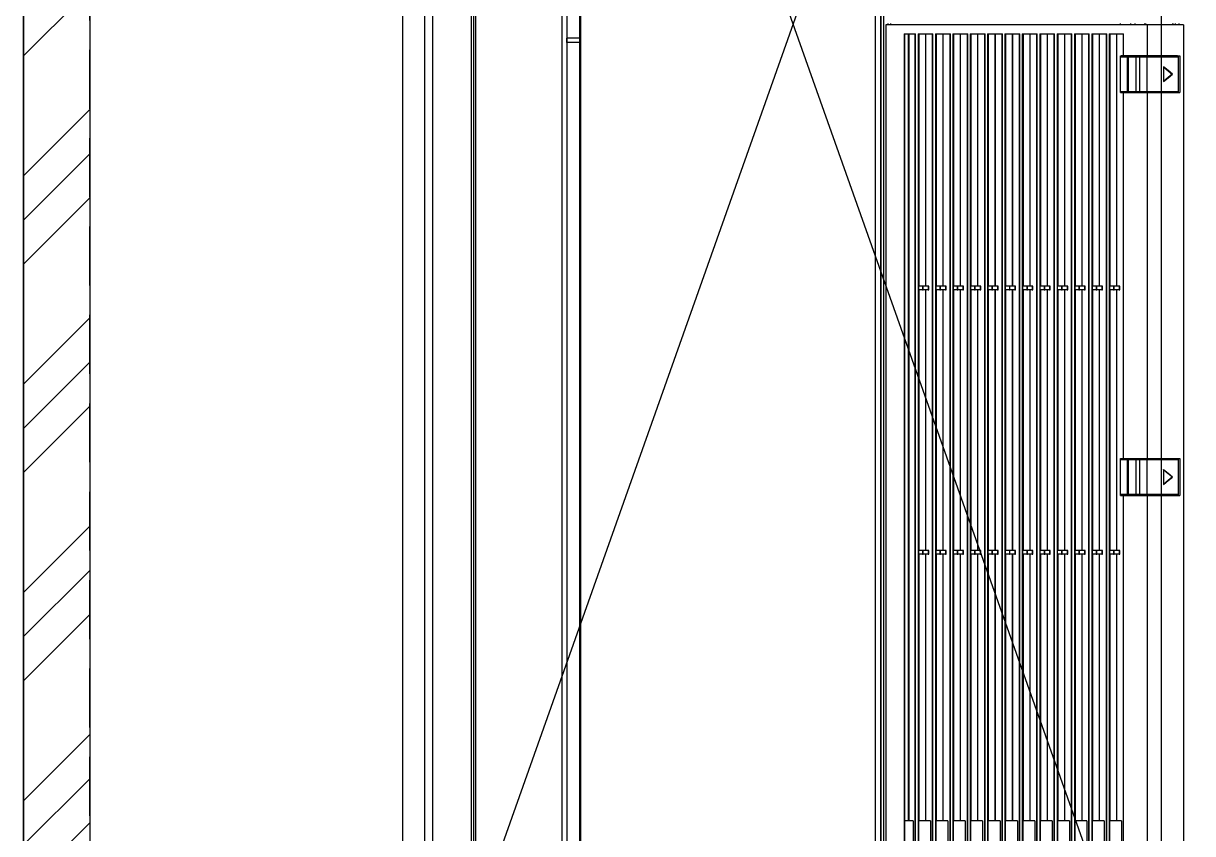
# Model space of a CAD drawing. Header units: inches. Extents: x 47110 to 276445, y 19043 to 183074.
# Drawn here: x 136677 to 137471, y 133667 to 134217 of the extents above; entities that cross this region are included whole.
import ezdxf

# ---------------------------------------------------------------- set-up
doc = ezdxf.new("R2010")
doc.units = ezdxf.units.IN
doc.header["$LTSCALE"] = 50
doc.header["$MEASUREMENT"] = 0
doc.linetypes.add('DH-HID2', pattern=[1.2, 0.8, -0.4])
for name, color, linetype in [('3.기호.계단선', 30, 'Continuous'), ('_0', 7, 'Continuous'), ('FU-FURM', 251, 'DH-HID2'), ('도면층4', 4, 'Continuous')]:
    doc.layers.add(name, color=color, linetype=linetype)
doc.layers.add('purge', color=190, linetype='Continuous', plot=False)

# ---------------------------------------------------------------- blocks, each defined once
blk = doc.blocks.new('fffsere')
at = {"layer": '도면층4'}
blk.add_line((52146.06, 27938.68), (52146.06, 24208.68), dxfattribs=at)
blk = doc.blocks.new('SDFSFDSF')
at = {"color": 8}
for p, q in [((322329.32, 79091.79), (322329.32, 79705.79)), ((322379.26, 79700.79), (322379.26, 79632.29)), ((322379.74, 79097.79), (322379.74, 79700.79)), ((322381.42, 79700.79), (322381.42, 79097.79)), ((322381.87, 79097.79), (322381.87, 79700.79)), ((322383.09, 79632.29), (322383.09, 79700.79)), ((322391.05, 79700.79), (322391.05, 79632.29)), ((322391.53, 79097.79), (322391.53, 79700.79)), ((322393.21, 79700.79), (322393.21, 79097.79)), ((322393.66, 79097.79), (322393.66, 79700.79)), ((322394.88, 79632.29), (322394.88, 79700.79)), ((322402.84, 79700.79), (322402.84, 79632.29)), ((322403.32, 79097.79), (322403.32, 79700.79)), ((322405, 79700.79), (322405, 79097.79)), ((322405.45, 79097.79), (322405.45, 79700.79)), ((322406.67, 79632.29), (322406.67, 79700.79)), ((322414.63, 79700.79), (322414.63, 79632.29)), ((322415.11, 79097.79), (322415.11, 79700.79)), ((322416.79, 79700.79), (322416.79, 79097.79)), ((322417.24, 79097.79), (322417.24, 79700.79)), ((322418.46, 79632.29), (322418.46, 79700.79)), ((322426.42, 79700.79), (322426.42, 79632.29)), ((322426.9, 79097.79), (322426.9, 79700.79)), ((322428.58, 79700.79), (322428.58, 79097.79)), ((322429.04, 79097.79), (322429.04, 79700.79)), ((322430.25, 79632.29), (322430.25, 79700.79)), ((322438.21, 79700.79), (322438.21, 79632.29)), ((322438.69, 79097.79), (322438.69, 79700.79)), ((322440.37, 79700.79), (322440.37, 79097.79)), ((322440.83, 79097.79), (322440.83, 79700.79)), ((322442.04, 79632.29), (322442.04, 79700.79)), ((322450, 79700.79), (322450, 79632.29)), ((322450.48, 79097.79), (322450.48, 79700.79)), ((322452.16, 79700.79), (322452.16, 79097.79)), ((322452.62, 79097.79), (322452.62, 79700.79)), ((322453.83, 79632.29), (322453.83, 79700.79)), ((322461.79, 79700.79), (322461.79, 79632.29)), ((322462.27, 79097.79), (322462.27, 79700.79)), ((322463.95, 79700.79), (322463.95, 79097.79)), ((322464.41, 79097.79), (322464.41, 79700.79)), ((322465.62, 79632.29), (322465.62, 79700.79)), ((322473.58, 79700.79), (322473.58, 79632.29)), ((322474.06, 79097.79), (322474.06, 79700.79)), ((322475.74, 79700.79), (322475.74, 79097.79)), ((322476.2, 79097.79), (322476.2, 79700.79)), ((322477.41, 79632.29), (322477.41, 79700.79)), ((322485.37, 79700.79), (322485.37, 79632.29)), ((322485.85, 79097.79), (322485.85, 79700.79)), ((322487.53, 79700.79), (322487.53, 79097.79)), ((322487.99, 79097.79), (322487.99, 79700.79)), ((322489.2, 79632.29), (322489.2, 79700.79)), ((322497.16, 79700.79), (322497.16, 79632.29)), ((322497.64, 79097.79), (322497.64, 79700.79)), ((322499.32, 79700.79), (322499.32, 79097.79)), ((322499.78, 79097.79), (322499.78, 79700.79)), ((322500.99, 79632.29), (322500.99, 79700.79)), ((322508.95, 79700.79), (322508.95, 79632.29)), ((322509.43, 79097.79), (322509.43, 79700.79)), ((322511.11, 79700.79), (322511.11, 79097.79)), ((322511.57, 79097.79), (322511.57, 79700.79)), ((322512.78, 79632.29), (322512.78, 79700.79)), ((322518.42, 79700.79), (322518.42, 79097.79)), ((322518.9, 79097.79), (322518.9, 79700.79)), ((322531.41, 79091.79), (322531.41, 79705.79)), ((322534.41, 79706.79), (322534.41, 78475.79)), ((322534.99, 78475.79), (322534.99, 79706.79)), ((322538.41, 79706.79), (322538.41, 78475.79)), ((322738.28, 79706.79), (322738.28, 78475.79)), ((322739.32, 78475.79), (322739.32, 79706.79)), ((322747.82, 78479.29), (322747.82, 79703.29)), ((322751.27, 78479.29), (322751.27, 79703.29)), ((322809.64, 79703.29), (322809.64, 78479.29)), ((322811.32, 78479.29), (322811.32, 79703.29)), ((322812.82, 78475.79), (322812.82, 79706.79)), ((322838.9, 79706.79), (322838.9, 78475.79)), ((322859.32, 79706.79), (322859.32, 78475.79)), ((322532.91, 78686.29), (322532.91, 79681.79)), ((322353.95, 79411.29), (322353.95, 79659.79)), ((322369.93, 79659.79), (322369.93, 79411.29)), ((322371.3, 79632.29), (322371.3, 79659.79)), ((322371.3, 79632.29), (322379.26, 79632.29)), ((322374.44, 79632.29), (322374.44, 79451.29)), ((322374.51, 79632.29), (322374.51, 79451.29)), ((322379.26, 79451.29), (322379.26, 79632.29)), ((322383.09, 79632.29), (322391.05, 79632.29)), ((322386.23, 79632.29), (322386.23, 79451.29)), ((322386.3, 79632.29), (322386.3, 79451.29)), ((322391.05, 79451.29), (322391.05, 79632.29)), ((322394.88, 79632.29), (322402.84, 79632.29)), ((322398.02, 79632.29), (322398.02, 79451.29)), ((322398.09, 79632.29), (322398.09, 79451.29)), ((322402.84, 79451.29), (322402.84, 79632.29)), ((322406.67, 79632.29), (322414.63, 79632.29)), ((322409.81, 79632.29), (322409.81, 79451.29)), ((322409.88, 79632.29), (322409.88, 79451.29)), ((322414.63, 79451.29), (322414.63, 79632.29)), ((322418.46, 79632.29), (322426.42, 79632.29)), ((322421.6, 79632.29), (322421.6, 79451.29)), ((322421.67, 79632.29), (322421.67, 79451.29)), ((322426.42, 79451.29), (322426.42, 79632.29)), ((322430.25, 79632.29), (322438.21, 79632.29)), ((322433.4, 79632.29), (322433.4, 79451.29)), ((322433.46, 79632.29), (322433.46, 79451.29)), ((322438.21, 79451.29), (322438.21, 79632.29)), ((322442.04, 79632.29), (322450, 79632.29)), ((322445.19, 79632.29), (322445.19, 79451.29)), ((322445.25, 79632.29), (322445.25, 79451.29)), ((322450, 79451.29), (322450, 79632.29)), ((322453.83, 79632.29), (322461.79, 79632.29)), ((322456.98, 79632.29), (322456.98, 79451.29)), ((322457.04, 79632.29), (322457.04, 79451.29)), ((322461.79, 79451.29), (322461.79, 79632.29)), ((322465.62, 79632.29), (322473.58, 79632.29)), ((322468.77, 79632.29), (322468.77, 79451.29)), ((322468.83, 79632.29), (322468.83, 79451.29)), ((322473.58, 79451.29), (322473.58, 79632.29)), ((322477.41, 79632.29), (322485.37, 79632.29)), ((322480.56, 79632.29), (322480.56, 79451.29)), ((322480.62, 79632.29), (322480.62, 79451.29)), ((322485.37, 79451.29), (322485.37, 79632.29)), ((322489.2, 79632.29), (322497.16, 79632.29)), ((322492.35, 79632.29), (322492.35, 79451.29)), ((322492.41, 79632.29), (322492.41, 79451.29)), ((322497.16, 79451.29), (322497.16, 79632.29)), ((322500.99, 79632.29), (322508.95, 79632.29)), ((322504.14, 79632.29), (322504.14, 79451.29)), ((322504.2, 79632.29), (322504.2, 79451.29)), ((322508.95, 79451.29), (322508.95, 79632.29)), ((322512.78, 79632.29), (322518.42, 79632.29)), ((322515.46, 79632.29), (322515.46, 79097.79)), ((322516.28, 79097.79), (322516.28, 79632.29)), ((322372.51, 79451.29), (322372.51, 79448.79)), ((322372.7, 79451.29), (322372.51, 79451.29)), ((322372.51, 79448.79), (322372.7, 79448.79)), ((322372.97, 79451.29), (322372.7, 79451.29)), ((322372.7, 79448.79), (322372.97, 79448.79)), ((322372.97, 79448.79), (322372.97, 79451.29)), ((322372.97, 79451.29), (322376.32, 79451.29)), ((322372.97, 79448.79), (322376.32, 79448.79)), ((322374.44, 79448.79), (322374.44, 79271.79)), ((322374.51, 79448.79), (322374.51, 79271.79)), ((322376.32, 79451.29), (322376.32, 79448.79)), ((322376.56, 79451.29), (322376.32, 79451.29)), ((322376.32, 79448.79), (322376.56, 79448.79)), ((322376.73, 79451.29), (322376.56, 79451.29)), ((322376.56, 79448.79), (322376.73, 79448.79)), ((322376.73, 79448.79), (322376.73, 79451.29)), ((322376.73, 79451.29), (322379.32, 79451.29)), ((322376.73, 79448.79), (322379.32, 79448.79)), ((322379.26, 79271.79), (322379.26, 79448.79)), ((322379.32, 79451.29), (322379.32, 79448.79)), ((322384.3, 79451.29), (322384.3, 79448.79)), ((322384.49, 79451.29), (322384.3, 79451.29)), ((322384.3, 79448.79), (322384.49, 79448.79)), ((322384.76, 79451.29), (322384.49, 79451.29)), ((322384.49, 79448.79), (322384.76, 79448.79)), ((322384.76, 79448.79), (322384.76, 79451.29)), ((322384.76, 79451.29), (322388.11, 79451.29)), ((322384.76, 79448.79), (322388.11, 79448.79)), ((322386.23, 79448.79), (322386.23, 79271.79)), ((322386.3, 79448.79), (322386.3, 79271.79)), ((322388.11, 79451.29), (322388.11, 79448.79)), ((322388.35, 79451.29), (322388.11, 79451.29)), ((322388.11, 79448.79), (322388.35, 79448.79)), ((322388.52, 79451.29), (322388.35, 79451.29)), ((322388.35, 79448.79), (322388.52, 79448.79)), ((322388.52, 79451.29), (322391.11, 79451.29)), ((322388.52, 79448.79), (322388.52, 79451.29)), ((322388.52, 79448.79), (322391.11, 79448.79)), ((322391.05, 79271.79), (322391.05, 79448.79)), ((322391.11, 79451.29), (322391.11, 79448.79)), ((322396.09, 79451.29), (322396.09, 79448.79)), ((322396.28, 79451.29), (322396.09, 79451.29)), ((322396.09, 79448.79), (322396.28, 79448.79)), ((322396.55, 79451.29), (322396.28, 79451.29)), ((322396.28, 79448.79), (322396.55, 79448.79)), ((322396.55, 79448.79), (322396.55, 79451.29)), ((322396.55, 79451.29), (322399.9, 79451.29)), ((322396.55, 79448.79), (322399.9, 79448.79)), ((322398.02, 79448.79), (322398.02, 79271.79)), ((322398.09, 79448.79), (322398.09, 79271.79)), ((322399.9, 79451.29), (322399.9, 79448.79)), ((322400.14, 79451.29), (322399.9, 79451.29)), ((322399.9, 79448.79), (322400.14, 79448.79)), ((322400.31, 79451.29), (322400.14, 79451.29)), ((322400.14, 79448.79), (322400.31, 79448.79)), ((322400.31, 79451.29), (322402.9, 79451.29)), ((322400.31, 79448.79), (322400.31, 79451.29)), ((322400.31, 79448.79), (322402.9, 79448.79)), ((322402.84, 79271.79), (322402.84, 79448.79)), ((322402.9, 79451.29), (322402.9, 79448.79)), ((322407.88, 79451.29), (322407.88, 79448.79)), ((322408.07, 79451.29), (322407.88, 79451.29)), ((322407.88, 79448.79), (322408.07, 79448.79)), ((322408.34, 79451.29), (322408.07, 79451.29)), ((322408.07, 79448.79), (322408.34, 79448.79)), ((322408.34, 79448.79), (322408.34, 79451.29)), ((322408.34, 79451.29), (322411.69, 79451.29)), ((322408.34, 79448.79), (322411.69, 79448.79)), ((322409.81, 79448.79), (322409.81, 79271.79)), ((322409.88, 79448.79), (322409.88, 79271.79)), ((322411.69, 79451.29), (322411.69, 79448.79)), ((322411.93, 79451.29), (322411.69, 79451.29)), ((322411.69, 79448.79), (322411.93, 79448.79)), ((322412.1, 79451.29), (322411.93, 79451.29)), ((322411.93, 79448.79), (322412.1, 79448.79)), ((322412.1, 79451.29), (322414.69, 79451.29)), ((322412.1, 79448.79), (322412.1, 79451.29)), ((322412.1, 79448.79), (322414.69, 79448.79)), ((322414.63, 79271.79), (322414.63, 79448.79)), ((322414.69, 79451.29), (322414.69, 79448.79)), ((322419.67, 79451.29), (322419.67, 79448.79)), ((322419.86, 79451.29), (322419.67, 79451.29)), ((322419.67, 79448.79), (322419.86, 79448.79)), ((322420.13, 79451.29), (322419.86, 79451.29)), ((322419.86, 79448.79), (322420.13, 79448.79)), ((322420.13, 79448.79), (322420.13, 79451.29)), ((322420.13, 79451.29), (322423.48, 79451.29)), ((322420.13, 79448.79), (322423.48, 79448.79)), ((322421.6, 79448.79), (322421.6, 79271.79)), ((322421.67, 79448.79), (322421.67, 79271.79)), ((322423.48, 79451.29), (322423.48, 79448.79)), ((322423.72, 79451.29), (322423.48, 79451.29)), ((322423.48, 79448.79), (322423.72, 79448.79)), ((322423.89, 79451.29), (322423.72, 79451.29)), ((322423.72, 79448.79), (322423.89, 79448.79)), ((322423.89, 79451.29), (322426.48, 79451.29)), ((322423.89, 79448.79), (322423.89, 79451.29)), ((322423.89, 79448.79), (322426.48, 79448.79)), ((322426.42, 79271.79), (322426.42, 79448.79)), ((322426.48, 79451.29), (322426.48, 79448.79)), ((322431.46, 79451.29), (322431.46, 79448.79)), ((322431.65, 79451.29), (322431.46, 79451.29)), ((322431.46, 79448.79), (322431.65, 79448.79)), ((322431.92, 79451.29), (322431.65, 79451.29)), ((322431.65, 79448.79), (322431.92, 79448.79)), ((322431.92, 79448.79), (322431.92, 79451.29)), ((322431.92, 79451.29), (322435.27, 79451.29)), ((322431.92, 79448.79), (322435.27, 79448.79)), ((322433.4, 79448.79), (322433.4, 79271.79)), ((322433.46, 79448.79), (322433.46, 79271.79)), ((322435.27, 79451.29), (322435.27, 79448.79)), ((322435.51, 79451.29), (322435.27, 79451.29)), ((322435.27, 79448.79), (322435.51, 79448.79)), ((322435.68, 79451.29), (322435.51, 79451.29)), ((322435.51, 79448.79), (322435.68, 79448.79)), ((322435.68, 79451.29), (322438.27, 79451.29)), ((322435.68, 79448.79), (322435.68, 79451.29)), ((322435.68, 79448.79), (322438.27, 79448.79)), ((322438.21, 79271.79), (322438.21, 79448.79)), ((322438.27, 79451.29), (322438.27, 79448.79)), ((322443.25, 79451.29), (322443.25, 79448.79)), ((322443.44, 79451.29), (322443.25, 79451.29)), ((322443.25, 79448.79), (322443.44, 79448.79)), ((322443.71, 79451.29), (322443.44, 79451.29)), ((322443.44, 79448.79), (322443.71, 79448.79)), ((322443.71, 79448.79), (322443.71, 79451.29)), ((322443.71, 79451.29), (322447.06, 79451.29)), ((322443.71, 79448.79), (322447.06, 79448.79)), ((322445.19, 79448.79), (322445.19, 79271.79)), ((322445.25, 79448.79), (322445.25, 79271.79)), ((322447.06, 79451.29), (322447.06, 79448.79)), ((322447.3, 79451.29), (322447.06, 79451.29)), ((322447.06, 79448.79), (322447.3, 79448.79)), ((322447.47, 79451.29), (322447.3, 79451.29)), ((322447.3, 79448.79), (322447.47, 79448.79)), ((322447.47, 79451.29), (322450.06, 79451.29)), ((322447.47, 79448.79), (322447.47, 79451.29)), ((322447.47, 79448.79), (322450.06, 79448.79)), ((322450, 79271.79), (322450, 79448.79)), ((322450.06, 79451.29), (322450.06, 79448.79)), ((322455.04, 79451.29), (322455.04, 79448.79)), ((322455.23, 79451.29), (322455.04, 79451.29)), ((322455.04, 79448.79), (322455.23, 79448.79)), ((322455.5, 79451.29), (322455.23, 79451.29)), ((322455.23, 79448.79), (322455.5, 79448.79)), ((322455.5, 79448.79), (322455.5, 79451.29)), ((322455.5, 79451.29), (322458.85, 79451.29)), ((322455.5, 79448.79), (322458.85, 79448.79)), ((322456.98, 79448.79), (322456.98, 79271.79)), ((322457.04, 79448.79), (322457.04, 79271.79)), ((322458.85, 79451.29), (322458.85, 79448.79)), ((322459.09, 79451.29), (322458.85, 79451.29)), ((322458.85, 79448.79), (322459.09, 79448.79)), ((322459.27, 79451.29), (322459.09, 79451.29)), ((322459.09, 79448.79), (322459.27, 79448.79)), ((322459.27, 79451.29), (322461.85, 79451.29)), ((322459.27, 79448.79), (322459.27, 79451.29)), ((322459.27, 79448.79), (322461.85, 79448.79)), ((322461.79, 79271.79), (322461.79, 79448.79)), ((322461.85, 79451.29), (322461.85, 79448.79)), ((322466.83, 79451.29), (322466.83, 79448.79)), ((322467.02, 79451.29), (322466.83, 79451.29)), ((322466.83, 79448.79), (322467.02, 79448.79)), ((322467.29, 79451.29), (322467.02, 79451.29)), ((322467.02, 79448.79), (322467.29, 79448.79)), ((322467.29, 79448.79), (322467.29, 79451.29)), ((322467.29, 79451.29), (322470.64, 79451.29)), ((322467.29, 79448.79), (322470.64, 79448.79)), ((322468.77, 79448.79), (322468.77, 79271.79)), ((322468.83, 79448.79), (322468.83, 79271.79)), ((322470.64, 79451.29), (322470.64, 79448.79)), ((322470.88, 79451.29), (322470.64, 79451.29)), ((322470.64, 79448.79), (322470.88, 79448.79)), ((322471.06, 79451.29), (322470.88, 79451.29)), ((322470.88, 79448.79), (322471.06, 79448.79)), ((322471.06, 79448.79), (322471.06, 79451.29)), ((322471.06, 79451.29), (322473.64, 79451.29)), ((322471.06, 79448.79), (322473.64, 79448.79)), ((322473.58, 79271.79), (322473.58, 79448.79)), ((322473.64, 79451.29), (322473.64, 79448.79)), ((322478.62, 79451.29), (322478.62, 79448.79)), ((322478.82, 79451.29), (322478.62, 79451.29)), ((322478.62, 79448.79), (322478.82, 79448.79)), ((322479.08, 79451.29), (322478.82, 79451.29)), ((322478.82, 79448.79), (322479.08, 79448.79)), ((322479.08, 79448.79), (322479.08, 79451.29)), ((322479.08, 79451.29), (322482.43, 79451.29)), ((322479.08, 79448.79), (322482.43, 79448.79)), ((322480.56, 79448.79), (322480.56, 79271.79)), ((322480.62, 79448.79), (322480.62, 79271.79)), ((322482.43, 79451.29), (322482.43, 79448.79)), ((322482.67, 79451.29), (322482.43, 79451.29)), ((322482.43, 79448.79), (322482.67, 79448.79)), ((322482.85, 79451.29), (322482.67, 79451.29)), ((322482.67, 79448.79), (322482.85, 79448.79)), ((322482.85, 79448.79), (322482.85, 79451.29)), ((322482.85, 79451.29), (322485.44, 79451.29)), ((322482.85, 79448.79), (322485.44, 79448.79)), ((322485.37, 79271.79), (322485.37, 79448.79)), ((322485.44, 79451.29), (322485.44, 79448.79)), ((322490.41, 79451.29), (322490.41, 79448.79)), ((322490.61, 79451.29), (322490.41, 79451.29)), ((322490.41, 79448.79), (322490.61, 79448.79)), ((322490.87, 79451.29), (322490.61, 79451.29)), ((322490.61, 79448.79), (322490.87, 79448.79)), ((322490.87, 79448.79), (322490.87, 79451.29)), ((322490.87, 79451.29), (322494.22, 79451.29)), ((322490.87, 79448.79), (322494.22, 79448.79)), ((322492.35, 79448.79), (322492.35, 79271.79)), ((322492.41, 79448.79), (322492.41, 79271.79)), ((322494.22, 79451.29), (322494.22, 79448.79)), ((322494.46, 79451.29), (322494.22, 79451.29)), ((322494.22, 79448.79), (322494.46, 79448.79)), ((322494.64, 79451.29), (322494.46, 79451.29)), ((322494.46, 79448.79), (322494.64, 79448.79)), ((322494.64, 79451.29), (322497.23, 79451.29)), ((322494.64, 79448.79), (322494.64, 79451.29)), ((322494.64, 79448.79), (322497.23, 79448.79)), ((322497.16, 79271.79), (322497.16, 79448.79)), ((322497.23, 79451.29), (322497.23, 79448.79)), ((322502.2, 79451.29), (322502.2, 79448.79)), ((322502.4, 79451.29), (322502.2, 79451.29)), ((322502.2, 79448.79), (322502.4, 79448.79)), ((322502.66, 79451.29), (322502.4, 79451.29)), ((322502.4, 79448.79), (322502.66, 79448.79)), ((322502.66, 79448.79), (322502.66, 79451.29)), ((322502.66, 79451.29), (322506.01, 79451.29)), ((322502.66, 79448.79), (322506.01, 79448.79)), ((322504.14, 79448.79), (322504.14, 79271.79)), ((322504.2, 79448.79), (322504.2, 79271.79)), ((322506.01, 79451.29), (322506.01, 79448.79)), ((322506.25, 79451.29), (322506.01, 79451.29)), ((322506.01, 79448.79), (322506.25, 79448.79)), ((322506.43, 79451.29), (322506.25, 79451.29)), ((322506.25, 79448.79), (322506.43, 79448.79)), ((322506.43, 79448.79), (322506.43, 79451.29)), ((322506.43, 79451.29), (322509.02, 79451.29)), ((322506.43, 79448.79), (322509.02, 79448.79)), ((322508.95, 79271.79), (322508.95, 79448.79)), ((322509.02, 79451.29), (322509.02, 79448.79)), ((322331.74, 79386.29), (322331.74, 79411.29)), ((322334.64, 79411.29), (322331.74, 79411.29)), ((322332.74, 79410.69), (322332.74, 79386.89)), ((322332.74, 79410.69), (322332.77, 79410.69)), ((322332.77, 79410.69), (322332.87, 79410.69)), ((322332.87, 79410.69), (322332.98, 79411.04)), ((322332.87, 79386.89), (322332.87, 79410.69)), ((322332.87, 79410.69), (322335.72, 79410.69)), ((322332.98, 79411.04), (322333.24, 79411.19)), ((322336.05, 79411.19), (322333.24, 79411.19)), ((322337.96, 79411.29), (322334.64, 79411.29)), ((322335.72, 79410.69), (322338.92, 79410.69)), ((322339.19, 79411.19), (322336.05, 79411.19)), ((322341.63, 79411.29), (322337.96, 79411.29)), ((322338.92, 79410.69), (322342.41, 79410.69)), ((322342.62, 79411.19), (322339.19, 79411.19)), ((322345.57, 79411.29), (322341.63, 79411.29)), ((322342.41, 79410.69), (322346.12, 79410.69)), ((322346.27, 79411.19), (322342.62, 79411.19)), ((322345.19, 79411.19), (322345.29, 79411.29)), ((322349.71, 79411.29), (322345.57, 79411.29)), ((322346.12, 79410.69), (322349.99, 79410.69)), ((322350.08, 79411.19), (322346.27, 79411.19)), ((322347.59, 79411.29), (322347.59, 79411.19)), ((322353.95, 79411.29), (322349.71, 79411.29)), ((322349.99, 79410.69), (322353.95, 79410.69)), ((322353.97, 79411.19), (322350.08, 79411.19)), ((322352.59, 79411.19), (322352.59, 79411.29)), ((322369.93, 79411.29), (322353.95, 79411.29)), ((322353.95, 79410.69), (322353.96, 79411.04)), ((322353.95, 79410.69), (322353.95, 79386.89)), ((322353.95, 79410.69), (322356.03, 79410.69)), ((322353.96, 79411.04), (322353.97, 79411.19)), ((322355.7, 79411.19), (322353.97, 79411.19)), ((322354.59, 79411.29), (322354.59, 79411.19)), ((322357.25, 79411.19), (322355.7, 79411.19)), ((322356.03, 79410.69), (322357.76, 79410.69)), ((322358.5, 79411.19), (322357.25, 79411.19)), ((322357.76, 79410.69), (322358.86, 79410.69)), ((322359.33, 79411.19), (322358.5, 79411.19)), ((322358.86, 79410.69), (322359, 79411.04)), ((322358.86, 79410.69), (322358.86, 79386.89)), ((322358.86, 79410.69), (322359.96, 79410.69)), ((322359, 79411.04), (322359.33, 79411.19)), ((322360.25, 79411.19), (322359.33, 79411.19)), ((322359.96, 79410.69), (322361.68, 79410.69)), ((322361.68, 79411.19), (322360.25, 79411.19)), ((322366.6, 79411.19), (322361.68, 79411.19)), ((322361.68, 79411.19), (322361.68, 79411.04)), ((322361.68, 79411.04), (322361.68, 79410.69)), ((322361.68, 79386.89), (322361.68, 79410.69)), ((322361.68, 79410.69), (322366.6, 79410.69)), ((322366.85, 79411.19), (322366.6, 79411.19)), ((322366.6, 79411.19), (322366.6, 79411.04)), ((322366.6, 79411.04), (322366.6, 79410.69)), ((322366.6, 79410.69), (322366.6, 79386.89)), ((322366.6, 79410.69), (322367.11, 79410.69)), ((322367.04, 79411.19), (322366.85, 79411.19)), ((322371.51, 79411.19), (322367.04, 79411.19)), ((322367.04, 79411.19), (322367.35, 79411.04)), ((322367.11, 79410.69), (322367.47, 79410.69)), ((322367.35, 79411.04), (322367.47, 79410.69)), ((322367.47, 79386.89), (322367.47, 79410.69)), ((322367.47, 79410.69), (322372.09, 79410.69)), ((322372.09, 79411.29), (322369.93, 79411.29)), ((322371.92, 79411.04), (322371.51, 79411.19)), ((322372.09, 79410.69), (322371.92, 79411.04)), ((322372.09, 79411.29), (322372.09, 79386.29)), ((322372.09, 79410.69), (322372.09, 79386.89)), ((322339.72, 79401.19), (322336.83, 79398.79)), ((322336.93, 79398.79), (322339.71, 79401.1)), ((322339.71, 79401.1), (322342.69, 79403.58)), ((322342.81, 79403.77), (322339.72, 79401.19)), ((322342.69, 79403.58), (322342.69, 79403.59)), ((322342.69, 79403.59), (322342.7, 79403.59)), ((322342.69, 79403.58), (322342.69, 79394)), ((322342.69, 79403.58), (322342.69, 79403.58)), ((322342.69, 79403.58), (322342.69, 79403.58)), ((322342.7, 79403.59), (322342.72, 79403.65)), ((322342.72, 79403.65), (322342.75, 79403.7)), ((322342.75, 79403.7), (322342.77, 79403.73)), ((322342.77, 79403.73), (322342.79, 79403.75)), ((322342.79, 79403.75), (322342.8, 79403.76)), ((322342.8, 79403.76), (322342.81, 79403.77)), ((322342.83, 79403.79), (322342.81, 79403.77)), ((322342.83, 79393.79), (322342.83, 79403.79)), ((322336.83, 79398.79), (322339.72, 79396.38)), ((322336.83, 79398.79), (322336.83, 79398.79)), ((322336.83, 79398.79), (322336.84, 79398.79)), ((322336.84, 79398.79), (322336.85, 79398.79)), ((322336.85, 79398.79), (322336.87, 79398.79)), ((322336.87, 79398.79), (322336.89, 79398.79)), ((322336.89, 79398.79), (322336.92, 79398.79)), ((322336.92, 79398.79), (322336.92, 79398.79)), ((322336.92, 79398.79), (322336.93, 79398.79)), ((322339.71, 79396.47), (322336.93, 79398.79)), ((322342.69, 79394), (322339.71, 79396.47)), ((322339.72, 79396.38), (322342.81, 79393.81)), ((322342.69, 79393.99), (322342.69, 79394)), ((322342.69, 79394), (322342.69, 79394)), ((322342.69, 79394), (322342.69, 79394)), ((322342.7, 79393.98), (322342.69, 79393.99)), ((322342.72, 79393.93), (322342.7, 79393.98)), ((322342.75, 79393.88), (322342.72, 79393.93)), ((322342.77, 79393.85), (322342.75, 79393.88)), ((322342.79, 79393.83), (322342.77, 79393.85)), ((322342.8, 79393.82), (322342.79, 79393.83)), ((322342.81, 79393.81), (322342.8, 79393.82)), ((322342.81, 79393.81), (322342.83, 79393.79)), ((322334.64, 79386.29), (322331.74, 79386.29)), ((322332.77, 79386.89), (322332.74, 79386.89)), ((322332.87, 79386.89), (322332.77, 79386.89)), ((322335.72, 79386.89), (322332.87, 79386.89)), ((322332.98, 79386.54), (322332.87, 79386.89)), ((322333.24, 79386.39), (322332.98, 79386.54)), ((322333.24, 79386.39), (322336.05, 79386.39)), ((322337.96, 79386.29), (322334.64, 79386.29)), ((322338.92, 79386.89), (322335.72, 79386.89)), ((322336.05, 79386.39), (322339.19, 79386.39)), ((322341.63, 79386.29), (322337.96, 79386.29)), ((322342.41, 79386.89), (322338.92, 79386.89)), ((322339.19, 79386.39), (322342.62, 79386.39)), ((322345.57, 79386.29), (322341.63, 79386.29)), ((322346.12, 79386.89), (322342.41, 79386.89)), ((322342.62, 79386.39), (322346.27, 79386.39)), ((322345.19, 79386.39), (322345.29, 79386.29)), ((322349.71, 79386.29), (322345.57, 79386.29)), ((322349.99, 79386.89), (322346.12, 79386.89)), ((322346.27, 79386.39), (322350.08, 79386.39)), ((322347.59, 79386.29), (322347.59, 79386.39)), ((322353.95, 79386.29), (322349.71, 79386.29)), ((322353.95, 79386.89), (322349.99, 79386.89)), ((322350.08, 79386.39), (322353.97, 79386.39)), ((322352.59, 79386.39), (322352.59, 79386.29)), ((322356.03, 79386.89), (322353.95, 79386.89)), ((322353.96, 79386.54), (322353.95, 79386.89)), ((322353.95, 79137.79), (322353.95, 79386.29)), ((322369.93, 79386.29), (322353.95, 79386.29)), ((322353.97, 79386.39), (322353.96, 79386.54)), ((322353.97, 79386.39), (322355.7, 79386.39)), ((322354.59, 79386.29), (322354.59, 79386.39)), ((322355.7, 79386.39), (322357.25, 79386.39)), ((322357.76, 79386.89), (322356.03, 79386.89)), ((322357.25, 79386.39), (322358.5, 79386.39)), ((322358.86, 79386.89), (322357.76, 79386.89)), ((322358.5, 79386.39), (322359.33, 79386.39)), ((322359.96, 79386.89), (322358.86, 79386.89)), ((322359, 79386.54), (322358.86, 79386.89)), ((322359.33, 79386.39), (322359, 79386.54)), ((322359.33, 79386.39), (322360.25, 79386.39)), ((322361.68, 79386.89), (322359.96, 79386.89)), ((322360.25, 79386.39), (322361.68, 79386.39)), ((322366.6, 79386.89), (322361.68, 79386.89)), ((322361.68, 79386.89), (322361.68, 79386.54)), ((322361.68, 79386.54), (322361.68, 79386.39)), ((322361.68, 79386.39), (322366.6, 79386.39)), ((322367.11, 79386.89), (322366.6, 79386.89)), ((322366.6, 79386.89), (322366.6, 79386.54)), ((322366.6, 79386.54), (322366.6, 79386.39)), ((322366.6, 79386.39), (322366.85, 79386.39)), ((322366.85, 79386.39), (322367.04, 79386.39)), ((322367.35, 79386.54), (322367.04, 79386.39)), ((322367.04, 79386.39), (322371.51, 79386.39)), ((322367.47, 79386.89), (322367.11, 79386.89)), ((322367.47, 79386.89), (322367.35, 79386.54)), ((322372.09, 79386.89), (322367.47, 79386.89)), ((322372.09, 79386.29), (322369.93, 79386.29)), ((322369.93, 79386.29), (322369.93, 79137.79)), ((322371.51, 79386.39), (322371.92, 79386.54)), ((322371.92, 79386.54), (322372.09, 79386.89)), ((322372.51, 79271.79), (322372.51, 79269.29)), ((322372.7, 79271.79), (322372.51, 79271.79)), ((322372.51, 79269.29), (322372.7, 79269.29)), ((322372.97, 79271.79), (322372.7, 79271.79)), ((322372.7, 79269.29), (322372.97, 79269.29)), ((322372.97, 79269.29), (322372.97, 79271.79)), ((322372.97, 79271.79), (322376.32, 79271.79)), ((322372.97, 79269.29), (322376.32, 79269.29)), ((322374.44, 79269.29), (322374.44, 79097.79)), ((322374.51, 79269.29), (322374.51, 79097.79)), ((322376.32, 79271.79), (322376.32, 79269.29)), ((322376.56, 79271.79), (322376.32, 79271.79)), ((322376.32, 79269.29), (322376.56, 79269.29)), ((322376.73, 79271.79), (322376.56, 79271.79)), ((322376.56, 79269.29), (322376.73, 79269.29)), ((322376.73, 79269.29), (322376.73, 79271.79)), ((322376.73, 79271.79), (322379.32, 79271.79)), ((322376.73, 79269.29), (322379.32, 79269.29)), ((322379.26, 79097.79), (322379.26, 79269.29)), ((322379.32, 79271.79), (322379.32, 79269.29)), ((322384.3, 79271.79), (322384.3, 79269.29)), ((322384.49, 79271.79), (322384.3, 79271.79)), ((322384.3, 79269.29), (322384.49, 79269.29)), ((322384.76, 79271.79), (322384.49, 79271.79)), ((322384.49, 79269.29), (322384.76, 79269.29)), ((322384.76, 79269.29), (322384.76, 79271.79)), ((322384.76, 79271.79), (322388.11, 79271.79)), ((322384.76, 79269.29), (322388.11, 79269.29)), ((322386.23, 79269.29), (322386.23, 79097.79)), ((322386.3, 79269.29), (322386.3, 79097.79)), ((322388.11, 79271.79), (322388.11, 79269.29)), ((322388.35, 79271.79), (322388.11, 79271.79)), ((322388.11, 79269.29), (322388.35, 79269.29)), ((322388.52, 79271.79), (322388.35, 79271.79)), ((322388.35, 79269.29), (322388.52, 79269.29)), ((322388.52, 79271.79), (322391.11, 79271.79)), ((322388.52, 79269.29), (322388.52, 79271.79)), ((322388.52, 79269.29), (322391.11, 79269.29)), ((322391.05, 79097.79), (322391.05, 79269.29)), ((322391.11, 79271.79), (322391.11, 79269.29)), ((322396.09, 79271.79), (322396.09, 79269.29)), ((322396.28, 79271.79), (322396.09, 79271.79)), ((322396.09, 79269.29), (322396.28, 79269.29)), ((322396.55, 79271.79), (322396.28, 79271.79)), ((322396.28, 79269.29), (322396.55, 79269.29)), ((322396.55, 79269.29), (322396.55, 79271.79)), ((322396.55, 79271.79), (322399.9, 79271.79)), ((322396.55, 79269.29), (322399.9, 79269.29)), ((322398.02, 79269.29), (322398.02, 79097.79)), ((322398.09, 79269.29), (322398.09, 79097.79)), ((322399.9, 79271.79), (322399.9, 79269.29)), ((322400.14, 79271.79), (322399.9, 79271.79)), ((322399.9, 79269.29), (322400.14, 79269.29)), ((322400.31, 79271.79), (322400.14, 79271.79)), ((322400.14, 79269.29), (322400.31, 79269.29)), ((322400.31, 79271.79), (322402.9, 79271.79)), ((322400.31, 79269.29), (322400.31, 79271.79)), ((322400.31, 79269.29), (322402.9, 79269.29)), ((322402.84, 79097.79), (322402.84, 79269.29)), ((322402.9, 79271.79), (322402.9, 79269.29)), ((322407.88, 79271.79), (322407.88, 79269.29)), ((322408.07, 79271.79), (322407.88, 79271.79)), ((322407.88, 79269.29), (322408.07, 79269.29)), ((322408.34, 79271.79), (322408.07, 79271.79)), ((322408.07, 79269.29), (322408.34, 79269.29)), ((322408.34, 79269.29), (322408.34, 79271.79)), ((322408.34, 79271.79), (322411.69, 79271.79)), ((322408.34, 79269.29), (322411.69, 79269.29)), ((322409.81, 79269.29), (322409.81, 79097.79)), ((322409.88, 79269.29), (322409.88, 79097.79)), ((322411.69, 79271.79), (322411.69, 79269.29)), ((322411.93, 79271.79), (322411.69, 79271.79)), ((322411.69, 79269.29), (322411.93, 79269.29)), ((322412.1, 79271.79), (322411.93, 79271.79)), ((322411.93, 79269.29), (322412.1, 79269.29)), ((322412.1, 79271.79), (322414.69, 79271.79)), ((322412.1, 79269.29), (322412.1, 79271.79)), ((322412.1, 79269.29), (322414.69, 79269.29)), ((322414.63, 79097.79), (322414.63, 79269.29)), ((322414.69, 79271.79), (322414.69, 79269.29)), ((322419.67, 79271.79), (322419.67, 79269.29)), ((322419.86, 79271.79), (322419.67, 79271.79)), ((322419.67, 79269.29), (322419.86, 79269.29)), ((322420.13, 79271.79), (322419.86, 79271.79)), ((322419.86, 79269.29), (322420.13, 79269.29)), ((322420.13, 79269.29), (322420.13, 79271.79)), ((322420.13, 79271.79), (322423.48, 79271.79)), ((322420.13, 79269.29), (322423.48, 79269.29)), ((322421.6, 79269.29), (322421.6, 79097.79)), ((322421.67, 79269.29), (322421.67, 79097.79)), ((322423.48, 79271.79), (322423.48, 79269.29)), ((322423.72, 79271.79), (322423.48, 79271.79)), ((322423.48, 79269.29), (322423.72, 79269.29)), ((322423.89, 79271.79), (322423.72, 79271.79)), ((322423.72, 79269.29), (322423.89, 79269.29)), ((322423.89, 79269.29), (322423.89, 79271.79)), ((322423.89, 79271.79), (322426.48, 79271.79)), ((322423.89, 79269.29), (322426.48, 79269.29)), ((322426.42, 79097.79), (322426.42, 79269.29)), ((322426.48, 79271.79), (322426.48, 79269.29)), ((322431.46, 79271.79), (322431.46, 79269.29)), ((322431.65, 79271.79), (322431.46, 79271.79)), ((322431.46, 79269.29), (322431.65, 79269.29)), ((322431.92, 79271.79), (322431.65, 79271.79)), ((322431.65, 79269.29), (322431.92, 79269.29)), ((322431.92, 79269.29), (322431.92, 79271.79)), ((322431.92, 79271.79), (322435.27, 79271.79)), ((322431.92, 79269.29), (322435.27, 79269.29)), ((322433.4, 79269.29), (322433.4, 79097.79)), ((322433.46, 79269.29), (322433.46, 79097.79)), ((322435.27, 79271.79), (322435.27, 79269.29)), ((322435.51, 79271.79), (322435.27, 79271.79)), ((322435.27, 79269.29), (322435.51, 79269.29)), ((322435.68, 79271.79), (322435.51, 79271.79)), ((322435.51, 79269.29), (322435.68, 79269.29)), ((322435.68, 79271.79), (322438.27, 79271.79)), ((322435.68, 79269.29), (322435.68, 79271.79)), ((322435.68, 79269.29), (322438.27, 79269.29)), ((322438.21, 79097.79), (322438.21, 79269.29)), ((322438.27, 79271.79), (322438.27, 79269.29)), ((322443.25, 79271.79), (322443.25, 79269.29)), ((322443.44, 79271.79), (322443.25, 79271.79)), ((322443.25, 79269.29), (322443.44, 79269.29)), ((322443.71, 79271.79), (322443.44, 79271.79)), ((322443.44, 79269.29), (322443.71, 79269.29)), ((322443.71, 79269.29), (322443.71, 79271.79)), ((322443.71, 79271.79), (322447.06, 79271.79)), ((322443.71, 79269.29), (322447.06, 79269.29)), ((322445.19, 79269.29), (322445.19, 79097.79)), ((322445.25, 79269.29), (322445.25, 79097.79)), ((322447.06, 79271.79), (322447.06, 79269.29)), ((322447.3, 79271.79), (322447.06, 79271.79)), ((322447.06, 79269.29), (322447.3, 79269.29)), ((322447.47, 79271.79), (322447.3, 79271.79)), ((322447.3, 79269.29), (322447.47, 79269.29)), ((322447.47, 79269.29), (322447.47, 79271.79)), ((322447.47, 79271.79), (322450.06, 79271.79)), ((322447.47, 79269.29), (322450.06, 79269.29)), ((322450, 79097.79), (322450, 79269.29)), ((322450.06, 79271.79), (322450.06, 79269.29)), ((322455.04, 79271.79), (322455.04, 79269.29)), ((322455.23, 79271.79), (322455.04, 79271.79)), ((322455.04, 79269.29), (322455.23, 79269.29)), ((322455.5, 79271.79), (322455.23, 79271.79)), ((322455.23, 79269.29), (322455.5, 79269.29)), ((322455.5, 79269.29), (322455.5, 79271.79)), ((322455.5, 79271.79), (322458.85, 79271.79)), ((322455.5, 79269.29), (322458.85, 79269.29)), ((322456.98, 79269.29), (322456.98, 79097.79)), ((322457.04, 79269.29), (322457.04, 79097.79)), ((322458.85, 79271.79), (322458.85, 79269.29)), ((322459.09, 79271.79), (322458.85, 79271.79)), ((322458.85, 79269.29), (322459.09, 79269.29)), ((322459.27, 79271.79), (322459.09, 79271.79)), ((322459.09, 79269.29), (322459.27, 79269.29)), ((322459.27, 79271.79), (322461.85, 79271.79)), ((322459.27, 79269.29), (322459.27, 79271.79)), ((322459.27, 79269.29), (322461.85, 79269.29)), ((322461.79, 79097.79), (322461.79, 79269.29)), ((322461.85, 79271.79), (322461.85, 79269.29)), ((322466.83, 79271.79), (322466.83, 79269.29)), ((322467.02, 79271.79), (322466.83, 79271.79)), ((322466.83, 79269.29), (322467.02, 79269.29)), ((322467.29, 79271.79), (322467.02, 79271.79)), ((322467.02, 79269.29), (322467.29, 79269.29)), ((322467.29, 79269.29), (322467.29, 79271.79)), ((322467.29, 79271.79), (322470.64, 79271.79)), ((322467.29, 79269.29), (322470.64, 79269.29)), ((322468.77, 79269.29), (322468.77, 79097.79)), ((322468.83, 79269.29), (322468.83, 79097.79)), ((322470.64, 79271.79), (322470.64, 79269.29)), ((322470.88, 79271.79), (322470.64, 79271.79)), ((322470.64, 79269.29), (322470.88, 79269.29)), ((322471.06, 79271.79), (322470.88, 79271.79)), ((322470.88, 79269.29), (322471.06, 79269.29)), ((322471.06, 79271.79), (322473.64, 79271.79)), ((322471.06, 79269.29), (322471.06, 79271.79)), ((322471.06, 79269.29), (322473.64, 79269.29)), ((322473.58, 79097.79), (322473.58, 79269.29)), ((322473.64, 79271.79), (322473.64, 79269.29)), ((322478.62, 79271.79), (322478.62, 79269.29)), ((322478.82, 79271.79), (322478.62, 79271.79)), ((322478.62, 79269.29), (322478.82, 79269.29)), ((322479.08, 79271.79), (322478.82, 79271.79)), ((322478.82, 79269.29), (322479.08, 79269.29)), ((322479.08, 79269.29), (322479.08, 79271.79)), ((322479.08, 79271.79), (322482.43, 79271.79)), ((322479.08, 79269.29), (322482.43, 79269.29)), ((322480.56, 79269.29), (322480.56, 79097.79)), ((322480.62, 79269.29), (322480.62, 79097.79)), ((322482.43, 79271.79), (322482.43, 79269.29)), ((322482.67, 79271.79), (322482.43, 79271.79)), ((322482.43, 79269.29), (322482.67, 79269.29)), ((322482.85, 79271.79), (322482.67, 79271.79)), ((322482.67, 79269.29), (322482.85, 79269.29)), ((322482.85, 79269.29), (322482.85, 79271.79)), ((322482.85, 79271.79), (322485.44, 79271.79)), ((322482.85, 79269.29), (322485.44, 79269.29)), ((322485.37, 79097.79), (322485.37, 79269.29)), ((322485.44, 79271.79), (322485.44, 79269.29)), ((322490.41, 79271.79), (322490.41, 79269.29)), ((322490.61, 79271.79), (322490.41, 79271.79)), ((322490.41, 79269.29), (322490.61, 79269.29)), ((322490.87, 79271.79), (322490.61, 79271.79)), ((322490.61, 79269.29), (322490.87, 79269.29)), ((322490.87, 79269.29), (322490.87, 79271.79)), ((322490.87, 79271.79), (322494.22, 79271.79)), ((322490.87, 79269.29), (322494.22, 79269.29)), ((322492.35, 79269.29), (322492.35, 79097.79)), ((322492.41, 79269.29), (322492.41, 79097.79)), ((322494.22, 79271.79), (322494.22, 79269.29)), ((322494.46, 79271.79), (322494.22, 79271.79)), ((322494.22, 79269.29), (322494.46, 79269.29)), ((322494.64, 79271.79), (322494.46, 79271.79)), ((322494.46, 79269.29), (322494.64, 79269.29)), ((322494.64, 79271.79), (322497.23, 79271.79)), ((322494.64, 79269.29), (322494.64, 79271.79)), ((322494.64, 79269.29), (322497.23, 79269.29)), ((322497.16, 79097.79), (322497.16, 79269.29)), ((322497.23, 79271.79), (322497.23, 79269.29)), ((322502.2, 79271.79), (322502.2, 79269.29)), ((322502.4, 79271.79), (322502.2, 79271.79)), ((322502.2, 79269.29), (322502.4, 79269.29)), ((322502.66, 79271.79), (322502.4, 79271.79)), ((322502.4, 79269.29), (322502.66, 79269.29)), ((322502.66, 79269.29), (322502.66, 79271.79)), ((322502.66, 79271.79), (322506.01, 79271.79)), ((322502.66, 79269.29), (322506.01, 79269.29)), ((322504.14, 79269.29), (322504.14, 79097.79)), ((322504.2, 79269.29), (322504.2, 79097.79)), ((322506.01, 79271.79), (322506.01, 79269.29)), ((322506.25, 79271.79), (322506.01, 79271.79)), ((322506.01, 79269.29), (322506.25, 79269.29)), ((322506.43, 79271.79), (322506.25, 79271.79)), ((322506.25, 79269.29), (322506.43, 79269.29)), ((322506.43, 79269.29), (322506.43, 79271.79)), ((322506.43, 79271.79), (322509.02, 79271.79)), ((322506.43, 79269.29), (322509.02, 79269.29)), ((322508.95, 79097.79), (322508.95, 79269.29)), ((322509.02, 79271.79), (322509.02, 79269.29)), ((322331.74, 79112.79), (322331.74, 79137.79)), ((322334.64, 79137.79), (322331.74, 79137.79)), ((322332.74, 79137.19), (322332.74, 79113.39)), ((322332.74, 79137.19), (322332.77, 79137.19)), ((322332.77, 79137.19), (322332.87, 79137.19)), ((322332.87, 79137.19), (322332.98, 79137.54)), ((322332.87, 79113.39), (322332.87, 79137.19)), ((322332.87, 79137.19), (322335.72, 79137.19)), ((322332.98, 79137.54), (322333.24, 79137.69)), ((322336.05, 79137.69), (322333.24, 79137.69)), ((322337.96, 79137.79), (322334.64, 79137.79)), ((322335.72, 79137.19), (322338.92, 79137.19)), ((322339.19, 79137.69), (322336.05, 79137.69)), ((322341.63, 79137.79), (322337.96, 79137.79)), ((322338.92, 79137.19), (322342.41, 79137.19)), ((322342.62, 79137.69), (322339.19, 79137.69)), ((322345.57, 79137.79), (322341.63, 79137.79)), ((322342.41, 79137.19), (322346.12, 79137.19)), ((322346.27, 79137.69), (322342.62, 79137.69)), ((322345.19, 79137.69), (322345.29, 79137.79)), ((322349.71, 79137.79), (322345.57, 79137.79)), ((322346.12, 79137.19), (322349.99, 79137.19)), ((322350.08, 79137.69), (322346.27, 79137.69)), ((322347.59, 79137.79), (322347.59, 79137.69)), ((322353.95, 79137.79), (322349.71, 79137.79)), ((322349.99, 79137.19), (322353.95, 79137.19)), ((322353.97, 79137.69), (322350.08, 79137.69)), ((322352.59, 79137.69), (322352.59, 79137.79)), ((322369.93, 79137.79), (322353.95, 79137.79)), ((322353.95, 79137.19), (322353.96, 79137.54)), ((322353.95, 79137.19), (322353.95, 79113.39)), ((322353.95, 79137.19), (322356.03, 79137.19)), ((322353.96, 79137.54), (322353.97, 79137.69)), ((322355.7, 79137.69), (322353.97, 79137.69)), ((322354.59, 79137.79), (322354.59, 79137.69)), ((322357.25, 79137.69), (322355.7, 79137.69)), ((322356.03, 79137.19), (322357.76, 79137.19)), ((322358.5, 79137.69), (322357.25, 79137.69)), ((322357.76, 79137.19), (322358.86, 79137.19)), ((322359.33, 79137.69), (322358.5, 79137.69)), ((322358.86, 79137.19), (322359, 79137.54)), ((322358.86, 79137.19), (322358.86, 79113.39)), ((322358.86, 79137.19), (322359.96, 79137.19)), ((322359, 79137.54), (322359.33, 79137.69)), ((322360.25, 79137.69), (322359.33, 79137.69)), ((322359.96, 79137.19), (322361.68, 79137.19)), ((322361.68, 79137.69), (322360.25, 79137.69)), ((322366.6, 79137.69), (322361.68, 79137.69)), ((322361.68, 79137.69), (322361.68, 79137.54)), ((322361.68, 79137.54), (322361.68, 79137.19)), ((322361.68, 79113.39), (322361.68, 79137.19)), ((322361.68, 79137.19), (322366.6, 79137.19)), ((322366.85, 79137.69), (322366.6, 79137.69)), ((322366.6, 79137.69), (322366.6, 79137.54)), ((322366.6, 79137.54), (322366.6, 79137.19)), ((322366.6, 79137.19), (322366.6, 79113.39)), ((322366.6, 79137.19), (322367.11, 79137.19)), ((322367.04, 79137.69), (322366.85, 79137.69)), ((322371.51, 79137.69), (322367.04, 79137.69)), ((322367.04, 79137.69), (322367.35, 79137.54)), ((322367.11, 79137.19), (322367.47, 79137.19)), ((322367.35, 79137.54), (322367.47, 79137.19)), ((322367.47, 79113.39), (322367.47, 79137.19)), ((322367.47, 79137.19), (322372.09, 79137.19)), ((322372.09, 79137.79), (322369.93, 79137.79)), ((322371.92, 79137.54), (322371.51, 79137.69)), ((322372.09, 79137.19), (322371.92, 79137.54)), ((322372.09, 79137.79), (322372.09, 79112.79)), ((322372.09, 79137.19), (322372.09, 79113.39)), ((322339.71, 79127.6), (322342.69, 79130.08)), ((322342.81, 79130.27), (322339.72, 79127.69)), ((322342.69, 79130.08), (322342.69, 79130.09)), ((322342.69, 79130.09), (322342.7, 79130.09)), ((322342.69, 79130.08), (322342.69, 79120.5)), ((322342.69, 79130.08), (322342.69, 79130.08)), ((322342.69, 79130.08), (322342.69, 79130.08)), ((322342.7, 79130.09), (322342.72, 79130.15)), ((322342.72, 79130.15), (322342.75, 79130.2)), ((322342.75, 79130.2), (322342.77, 79130.23)), ((322342.77, 79130.23), (322342.79, 79130.25)), ((322342.79, 79130.25), (322342.8, 79130.26)), ((322342.8, 79130.26), (322342.81, 79130.27)), ((322342.83, 79130.29), (322342.81, 79130.27)), ((322342.83, 79120.29), (322342.83, 79130.29)), ((322339.72, 79127.69), (322336.83, 79125.29)), ((322336.83, 79125.29), (322339.72, 79122.88)), ((322336.83, 79125.29), (322336.83, 79125.29)), ((322336.83, 79125.29), (322336.84, 79125.29)), ((322336.84, 79125.29), (322336.85, 79125.29)), ((322336.85, 79125.29), (322336.87, 79125.29)), ((322336.87, 79125.29), (322336.89, 79125.29)), ((322336.89, 79125.29), (322336.92, 79125.29)), ((322336.92, 79125.29), (322336.92, 79125.29)), ((322336.92, 79125.29), (322336.93, 79125.29)), ((322336.93, 79125.29), (322339.71, 79127.6)), ((322339.71, 79122.97), (322336.93, 79125.29)), ((322342.69, 79120.5), (322339.71, 79122.97)), ((322339.72, 79122.88), (322342.81, 79120.31)), ((322332.77, 79113.39), (322332.74, 79113.39)), ((322332.87, 79113.39), (322332.77, 79113.39)), ((322335.72, 79113.39), (322332.87, 79113.39)), ((322332.98, 79113.04), (322332.87, 79113.39)), ((322338.92, 79113.39), (322335.72, 79113.39)), ((322342.41, 79113.39), (322338.92, 79113.39)), ((322346.12, 79113.39), (322342.41, 79113.39)), ((322342.69, 79120.49), (322342.69, 79120.5)), ((322342.69, 79120.5), (322342.69, 79120.5)), ((322342.69, 79120.5), (322342.69, 79120.5)), ((322342.7, 79120.48), (322342.69, 79120.49)), ((322342.72, 79120.43), (322342.7, 79120.48)), ((322342.75, 79120.38), (322342.72, 79120.43)), ((322342.77, 79120.35), (322342.75, 79120.38)), ((322342.79, 79120.33), (322342.77, 79120.35)), ((322342.8, 79120.32), (322342.79, 79120.33)), ((322342.81, 79120.31), (322342.8, 79120.32)), ((322342.81, 79120.31), (322342.83, 79120.29)), ((322349.99, 79113.39), (322346.12, 79113.39)), ((322353.95, 79113.39), (322349.99, 79113.39)), ((322353.96, 79113.04), (322353.95, 79113.39)), ((322356.03, 79113.39), (322353.95, 79113.39)), ((322357.76, 79113.39), (322356.03, 79113.39)), ((322358.86, 79113.39), (322357.76, 79113.39)), ((322359.96, 79113.39), (322358.86, 79113.39)), ((322359, 79113.04), (322358.86, 79113.39)), ((322361.68, 79113.39), (322359.96, 79113.39)), ((322366.6, 79113.39), (322361.68, 79113.39)), ((322361.68, 79113.39), (322361.68, 79113.04)), ((322367.11, 79113.39), (322366.6, 79113.39)), ((322366.6, 79113.39), (322366.6, 79113.04)), ((322367.47, 79113.39), (322367.11, 79113.39)), ((322367.47, 79113.39), (322367.35, 79113.04)), ((322372.09, 79113.39), (322367.47, 79113.39)), ((322371.92, 79113.04), (322372.09, 79113.39)), ((322334.64, 79112.79), (322331.74, 79112.79)), ((322333.24, 79112.89), (322332.98, 79113.04)), ((322333.24, 79112.89), (322336.05, 79112.89)), ((322337.96, 79112.79), (322334.64, 79112.79)), ((322336.05, 79112.89), (322339.19, 79112.89)), ((322341.63, 79112.79), (322337.96, 79112.79)), ((322339.19, 79112.89), (322342.62, 79112.89)), ((322345.57, 79112.79), (322341.63, 79112.79)), ((322342.62, 79112.89), (322346.27, 79112.89)), ((322345.19, 79112.89), (322345.29, 79112.79)), ((322349.71, 79112.79), (322345.57, 79112.79)), ((322346.27, 79112.89), (322350.08, 79112.89)), ((322347.59, 79112.79), (322347.59, 79112.89)), ((322353.95, 79112.79), (322349.71, 79112.79)), ((322350.08, 79112.89), (322353.97, 79112.89)), ((322352.59, 79112.89), (322352.59, 79112.79)), ((322369.93, 79112.79), (322353.95, 79112.79)), ((322353.95, 79091.79), (322353.95, 79112.79)), ((322353.97, 79112.89), (322353.96, 79113.04)), ((322353.97, 79112.89), (322355.7, 79112.89)), ((322354.59, 79112.79), (322354.59, 79112.89)), ((322355.7, 79112.89), (322357.25, 79112.89)), ((322357.25, 79112.89), (322358.5, 79112.89)), ((322358.5, 79112.89), (322359.33, 79112.89)), ((322359.33, 79112.89), (322359, 79113.04)), ((322359.33, 79112.89), (322360.25, 79112.89)), ((322360.25, 79112.89), (322361.68, 79112.89)), ((322361.68, 79113.04), (322361.68, 79112.89)), ((322361.68, 79112.89), (322366.6, 79112.89)), ((322366.6, 79113.04), (322366.6, 79112.89)), ((322366.6, 79112.89), (322366.85, 79112.89)), ((322366.85, 79112.89), (322367.04, 79112.89)), ((322367.35, 79113.04), (322367.04, 79112.89)), ((322367.04, 79112.89), (322371.51, 79112.89)), ((322369.93, 79112.79), (322369.93, 79097.79)), ((322372.09, 79112.79), (322369.93, 79112.79)), ((322371.51, 79112.89), (322371.92, 79113.04)), ((322379.74, 79097.79), (322369.93, 79097.79)), ((322391.53, 79097.79), (322381.42, 79097.79)), ((322403.32, 79097.79), (322393.21, 79097.79)), ((322415.11, 79097.79), (322405, 79097.79)), ((322426.9, 79097.79), (322416.79, 79097.79)), ((322438.69, 79097.79), (322428.58, 79097.79)), ((322450.48, 79097.79), (322440.37, 79097.79)), ((322462.27, 79097.79), (322452.16, 79097.79)), ((322474.06, 79097.79), (322463.95, 79097.79)), ((322485.85, 79097.79), (322475.74, 79097.79)), ((322497.64, 79097.79), (322487.53, 79097.79)), ((322509.43, 79097.79), (322499.32, 79097.79)), ((322518.9, 79097.79), (322511.11, 79097.79)), ((322739.41, 79103.79), (322747.82, 79103.79)), ((322739.41, 79103.79), (322747.82, 79103.79)), ((322739.41, 79100.79), (322747.82, 79100.79)), ((322739.41, 79100.79), (322747.82, 79100.79)), ((322747.82, 79103.79), (322747.82, 79100.79)), ((322747.82, 79103.79), (322747.82, 79100.79)), ((322747.86, 79103.79), (322747.82, 79103.79)), ((322747.86, 79103.79), (322747.82, 79103.79)), ((322747.82, 79100.79), (322747.86, 79100.79)), ((322747.82, 79100.79), (322747.86, 79100.79)), ((322747.91, 79103.79), (322747.86, 79103.79)), ((322747.91, 79103.79), (322747.86, 79103.79)), ((322747.86, 79100.79), (322747.91, 79100.79)), ((322747.86, 79100.79), (322747.91, 79100.79)), ((322329.32, 79091.79), (322331.75, 79091.79)), ((322331.75, 79091.79), (322334.65, 79091.79)), ((322332.32, 79090.8), (322332.32, 79091.78)), ((322334.62, 79091.78), (322334.62, 79090.8)), ((322334.65, 79091.79), (322337.97, 79091.79)), ((322334.72, 79091.78), (322334.72, 79090.8)), ((322336.24, 79091.78), (322336.24, 79090.8)), ((322336.62, 79090.8), (322336.62, 79091.78)), ((322337.97, 79091.79), (322341.63, 79091.79)), ((322341.63, 79091.79), (322345.57, 79091.79)), ((322345.57, 79091.79), (322349.71, 79091.79)), ((322349.71, 79091.79), (322353.95, 79091.79)), ((322353.95, 79091.79), (322531.41, 79091.79)), ((322354.82, 79091.79), (322354.82, 79090.79)), ((322355.32, 79091.8), (322355.32, 79090.8)), ((322355.82, 79090.8), (322355.82, 79091.8)), ((322362.32, 79090.79), (322362.32, 79091.79)), ((322365.32, 79090.79), (322365.32, 79091.79)), ((322372.32, 79090.79), (322372.32, 79091.78)), ((322527.91, 79091.79), (322527.91, 79090.79)), ((322529.91, 79090.79), (322529.91, 79091.79))]:
    blk.add_line(p, q, dxfattribs=at)
for centre, start, end in [((322333.24, 79410.69), 90, 180), ((322346.32, 79411.19), 168.46031, 180), ((322346.32, 79411.19), 0, 11.53969), ((322333.24, 79386.89), 180, 270), ((322346.32, 79386.39), 180, 191.53969), ((322346.32, 79386.39), 348.46031, 0), ((322333.24, 79137.19), 90, 180), ((322346.32, 79137.69), 168.46031, 180), ((322346.32, 79137.69), 0, 11.53969), ((322333.24, 79113.39), 180, 270), ((322346.32, 79112.89), 180, 191.53969), ((322346.32, 79112.89), 348.46031, 0)]:
    blk.add_arc(centre, 0.5, start, end, dxfattribs=at)
at = {"layer": 'purge', "color": 1}
for p, q in [((322344.32, 78386.29), (322844.32, 79796.29)), ((322844.32, 78386.29), (322344.32, 79796.29))]:
    blk.add_line(p, q, dxfattribs=at)
blk.add_lwpolyline([(322344.32, 78386.29), (322344.32, 79796.29), (322844.32, 79796.29), (322844.32, 78386.29)], close=True, dxfattribs=at)

msp = doc.modelspace()

# ---------------------------------------------------------------- hatches: boundary and pattern name
at = {"layer": '3.기호.계단선'}
h = msp.add_hatch(dxfattribs=at)
h.set_pattern_fill('GOST_GROUND', color=256, scale=10)
h.set_pattern_definition([(45, (84531.4, 108130.67), (141.42136, 0), [200]), (45, (84561.4, 108130.67), (141.42136, 0), [200]), (45, (84591.4, 108130.67), (141.42136, 0), [200])])
h.paths.add_polyline_path([(136677.4644833, 136094.3407211), (136722.4644833, 136094.3407211), (136722.4644833, 132339.3407211), (136677.4644833, 132339.3407211)])

# ---------------------------------------------------------------- linework, layer by layer
msp.add_lwpolyline([(136677.4644833, 136094.3407211), (136722.4644833, 136094.3407211), (136722.4644833, 132339.3407211), (136677.4644833, 132339.3407211), (136677.4644833, 136094.3407211)], dxfattribs=at)
at = {"layer": 'FU-FURM'}
msp.add_lwpolyline([(136722.4644833, 136094.3407211), (137877.4644833, 136094.3407211), (137877.4644833, 132779.3407211), (136722.4644833, 132779.3407211)], close=True, dxfattribs=at)

# ---------------------------------------------------------------- block references
msp.add_blockref('fffsere', (84531.4049133, 108130.6654167))
at = {"layer": '_0', "rotation": 180}
msp.add_blockref('SDFSFDSF', (459794.2886383, 213308.1296446), dxfattribs=at)

doc.saveas('drawing.dxf')
